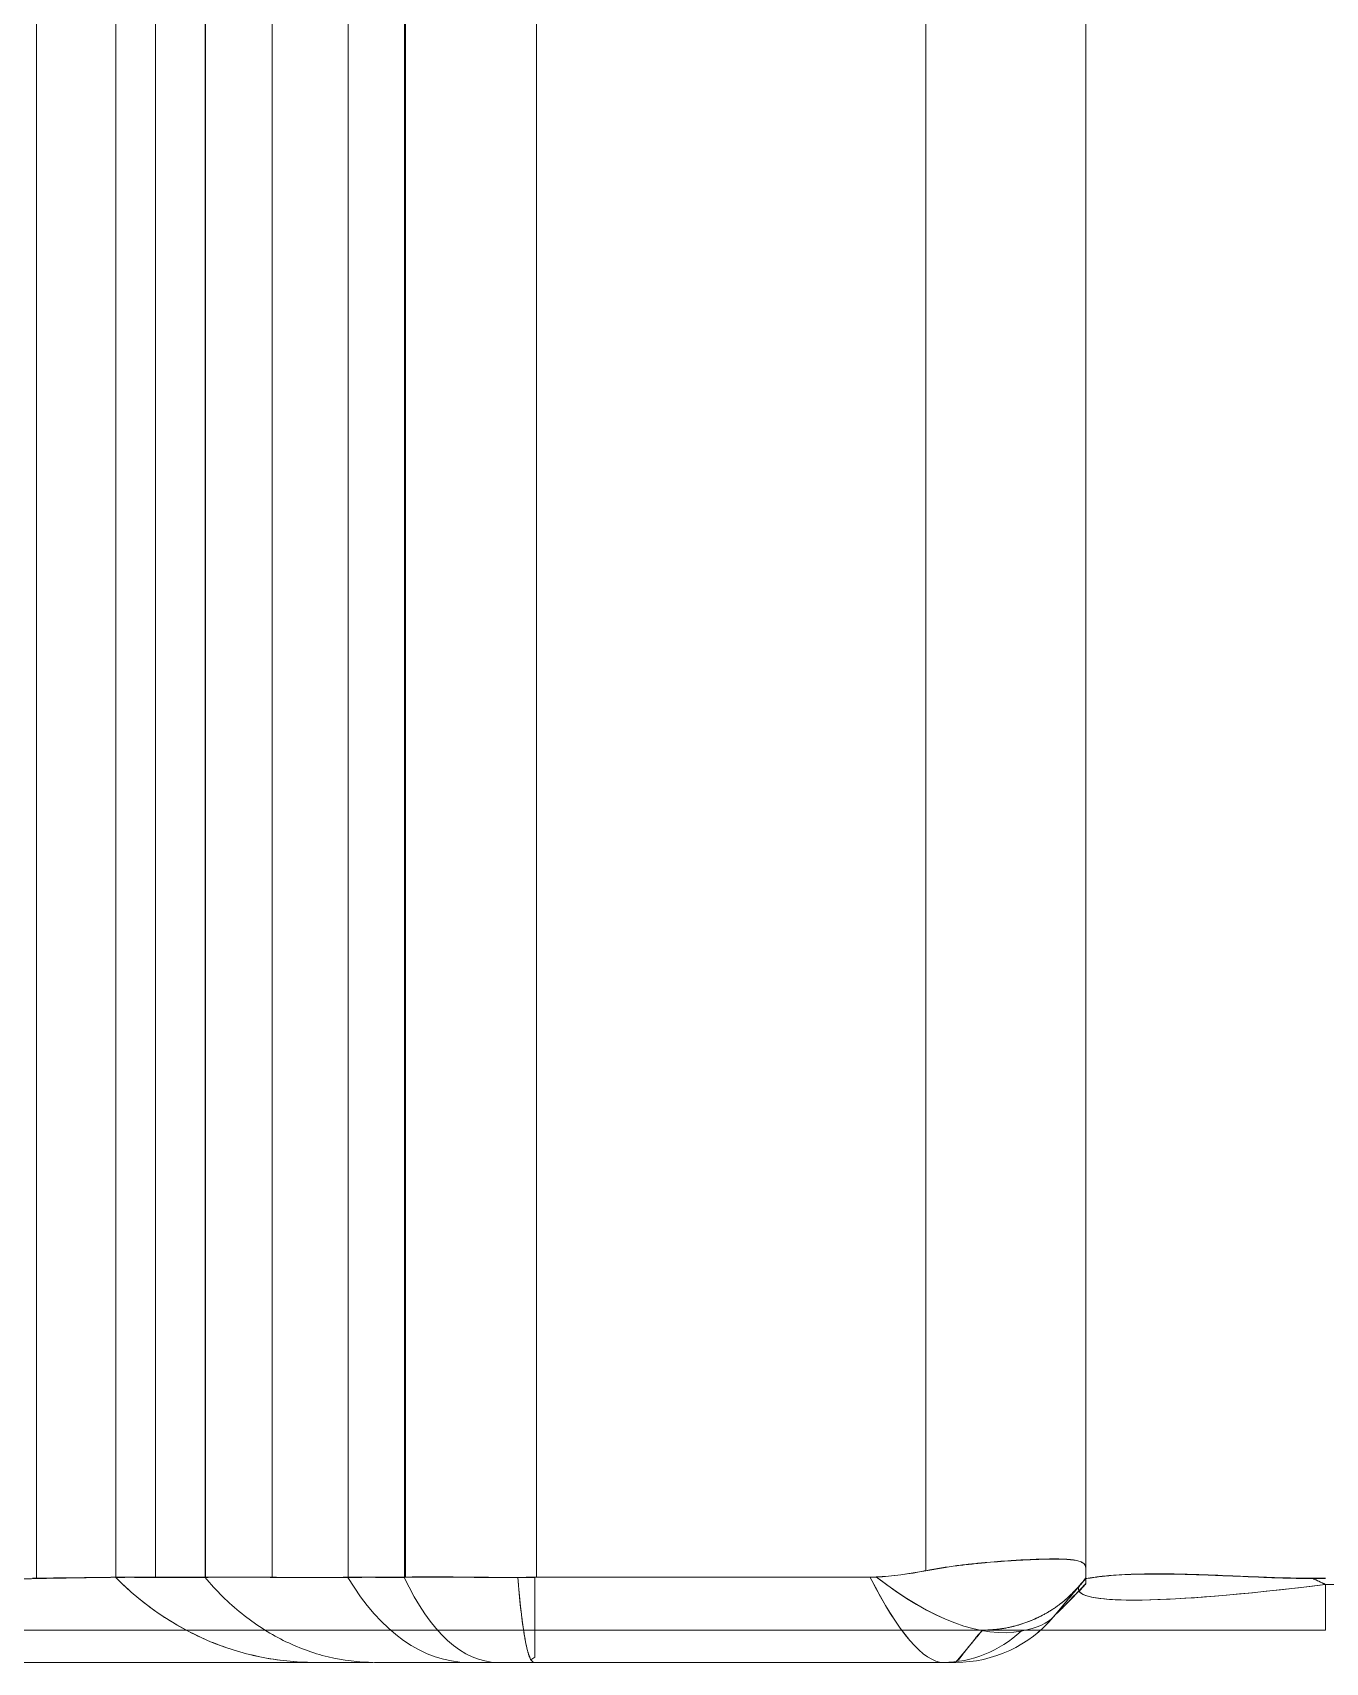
# Model space of a CAD drawing. Header units: millimetres. Extents: x 107797 to 108294, y 9317 to 9593.
# Drawn here: x 107966.4 to 107974.49, y 9347.01 to 9357.21 of the extents above; entities that cross this region are included whole.
import ezdxf

# ---------------------------------------------------------------- set-up
doc = ezdxf.new("R2010")
doc.units = ezdxf.units.MM
doc.linetypes.add('DASHED', pattern=[0])
doc.layers.add('PUNCH', color=2, linetype='Continuous')

msp = doc.modelspace()

# ---------------------------------------------------------------- linework, layer by layer
at = {"layer": 'PUNCH', "color": 11, "linetype": 'Continuous', "lineweight": 13}
for p, q in [((107966.425, 9428.615), (107966.425, 9347.538)), ((107968.375, 9428.615), (107968.375, 9347.546)), ((107969.555, 9428.615), (107969.555, 9347.547)), ((107972.991, 9428.615), (107972.991, 9347.604)), ((107969.555, 9347.547), (107971.643, 9347.547)), ((107972.991, 9347.604), (107972.991, 9347.542)), ((107972.789, 9347.299), (107972.959, 9347.501)), ((107972.96, 9347.502), (107972.962, 9347.504)), ((107972.708, 9347.215), (107974.491, 9347.215)), ((107974.491, 9347.215), (107974.491, 9347.215)), ((107965.089, 9347.013), (107968.163, 9347.013)), ((107968.163, 9347.013), (107968.163, 9347.013)), ((107968.163, 9347.013), (107968.53, 9347.013)), ((107968.54, 9347.013), (107969.541, 9347.013)), ((107969.541, 9347.013), (107972.1, 9347.013)), ((107972.1, 9347.013), (107972.177, 9347.013))]:
    msp.add_line(p, q, dxfattribs=at)
at = {"layer": 'PUNCH', "color": 155, "linetype": 'DASHED', "lineweight": 13}
for p, q in [((107966.921, 9428.615), (107966.921, 9347.545)), ((107967.17, 9428.615), (107967.17, 9347.545)), ((107967.482, 9428.615), (107967.482, 9347.545)), ((107971.991, 9428.615), (107971.991, 9347.586)), ((107974.491, 9347.501), (107974.785, 9347.501))]:
    msp.add_line(p, q, dxfattribs=at)
at = {"layer": 'PUNCH', "color": 155, "linetype": 'Continuous', "lineweight": 13}
for p, q in [((107966.922, 9428.615), (107966.922, 9347.546)), ((107967.17, 9428.615), (107967.17, 9347.546)), ((107967.48, 9428.615), (107967.48, 9347.546)), ((107967.9, 9428.615), (107967.9, 9347.546)), ((107971.991, 9428.615), (107971.991, 9347.587)), ((107972.993, 9347.538), (107972.991, 9347.536))]:
    msp.add_line(p, q, dxfattribs=at)
at = {"layer": 'PUNCH', "color": 11, "linetype": 'DASHED', "lineweight": 13}
for p, q in [((107968.375, 9347.547), (107968.375, 9347.545)), ((107969.555, 9347.547), (107969.555, 9347.546)), ((107971.643, 9347.546), (107969.555, 9347.546)), ((107972.991, 9347.525), (107972.991, 9347.532)), ((107972.961, 9347.504), (107972.955, 9347.496)), ((107972.959, 9347.501), (107972.964, 9347.506)), ((107972.991, 9347.509), (107972.991, 9347.514)), ((107972.991, 9347.509), (107972.991, 9347.507)), ((107972.991, 9347.503), (107972.991, 9347.507)), ((107972.346, 9347.215), (107964.075, 9347.215)), ((107972.346, 9347.215), (107972.708, 9347.215)), ((107972.787, 9347.296), (107972.789, 9347.298)), ((107972.788, 9347.298), (107972.791, 9347.301))]:
    msp.add_line(p, q, dxfattribs=at)
at = {"layer": 'PUNCH', "color": 11, "linetype": 'Continuous', "lineweight": 13}
for centre, radius, start, end in [((107974.491, 9346.215), 2, 138.5905, 140), ((107972.177, 9347.813), 0.8, 270, 320)]:
    msp.add_arc(centre, radius, start, end, dxfattribs=at)
at = {"layer": 'PUNCH', "color": 11, "linetype": 'DASHED', "lineweight": 13}
for start, end in [(307.5984, 315.6109), (315.9756, 318.1825), (295.1505, 298.9392)]:
    msp.add_arc((107972.346, 9348.015), 0.8, start, end, dxfattribs=at)
for centre, major_axis, ratio, start_param, end_param in [((107844.681, 9348.997), (180.484, 0.011), 0.010987, 5.45255, 5.456456), ((107969.312, 9349.013), (0, 2), 0.431063, 2.394786, 3.141593), ((107972.757, 9350.372, 0), (2.114, 2.519), 0.60812, 3.660673, 3.787332), ((107972.346, 9348.015), (0, 0.8), 1, 3.982535, 4.014167), ((107974.491, 9348.015), (0, -0.8), 0.000184, 0, 0.872574)]:
    msp.add_ellipse(centre, major_axis=major_axis, ratio=ratio, start_param=start_param, end_param=end_param, dxfattribs=at)
at = {"layer": 'PUNCH', "color": 11, "linetype": 'Continuous', "lineweight": 13}
for centre, major_axis, ratio, start_param, end_param in [((107890.689, 9349.04), (-111.638, 0.018), 0.018165, 2.316401, 2.322448), ((107972.758, 9350.373, 0), (2.114, 2.519), 0.60812, 3.659489, 3.78685), ((107974.491, 9348.015), (0, 0.8), 0.000184, 3.141593, 4.014167)]:
    msp.add_ellipse(centre, major_axis=major_axis, ratio=ratio, start_param=start_param, end_param=end_param, dxfattribs=at)
at = {"layer": 'PUNCH', "color": 155, "linetype": 'DASHED', "lineweight": 13}
for centre, major_axis, ratio, start_param, end_param in [((107968.163, 9349.013), (0, 2), 0.914375, 2.394786, 3.141593), ((107969.127, 9349.013), (0, 2), 0.55496, 2.394807, 3.141593), ((107971.617, 9349.013), (-0.51, 1.997), 0.22754, 2.336458, 3.083488), ((107971.617, 9349.013), (-1.124, 1.742), 0.451138, 2.228489, 2.966639), ((107974.491, 9346.215), (1.532, -1.286), 0.540716, 3.097569, 3.141425), ((107974.491, 9346.215), (1.532, -1.286), 0.540716, 1.996903, 2.043458), ((107972.346, 9348.015), (0, 0.8), 1, 3.797537, 3.937884), ((107972.346, 9348.015), (0, -0.8), 1, 0.656216, 0.79606), ((107976.001, 9348.015), (3.055, 0.547), 0.089844, 3.034457, 4.179112), ((107972.346, 9348.015), (0, -0.8), 1, 0.802428, 0.840944), ((107972.346, 9348.015), (0, 0.8), 1, 3.943843, 3.982537), ((107976.001, 9348.015), (3.055, 0.547), 0.089844, 3.034487, 3.166303), ((107974.491, 9348.015), (0, -0.8), 0.000184, 0, 0.872574), ((107972.346, 9348.015), (0, -0.8), 1, 0.438959, 0.505084), ((107972.346, 9348.015), (0, 0.8), 1, 3.580374, 3.646799), ((107972.346, 9348.015), (0, -0.8), 1, 0.031631, 0.069084), ((107972.346, 9348.015), (0, 0.8), 1, 3.173224, 3.21069), ((107970.61, 9347.813), (-2.2, 0.474), 0.192154, 2.726888, 3.040453), ((107972.1, 9347.813), (0, -0.8), 0.927625, 0, 0.714934)]:
    msp.add_ellipse(centre, major_axis=major_axis, ratio=ratio, start_param=start_param, end_param=end_param, dxfattribs=at)
at = {"layer": 'PUNCH', "color": 155, "linetype": 'Continuous', "lineweight": 13}
for centre, major_axis, ratio, start_param, end_param in [((107971.617, 9349.013), (-0.51, 1.997), 0.22754, 2.335487, 3.083488), ((107971.617, 9349.013), (-1.124, 1.742), 0.451138, 2.227304, 2.966639), ((107969.27, 9346.215), (3.765, 1.486), 0.148476, 6.015837, 6.061902), ((107974.491, 9346.215), (1.532, -1.286), 0.540716, 1.996903, 2.045559), ((107976.001, 9348.015), (3.055, 0.547), 0.089844, 3.1663, 4.179142), ((107974.491, 9348.015), (0, 0.8), 0.000184, 3.141593, 4.014167), ((107970.61, 9347.813), (-2.2, 0.474), 0.192154, 2.726888, 3.040453), ((107972.1, 9347.813), (0, -0.8), 0.927625, 0, 0.714934)]:
    msp.add_ellipse(centre, major_axis=major_axis, ratio=ratio, start_param=start_param, end_param=end_param, dxfattribs=at)
at = {"layer": 'PUNCH', "color": 11, "linetype": 'DASHED', "lineweight": 13}
for points in [[(107968.728, 9347.545), (107968.728, 9364.502), (107968.728, 9381.458), (107968.728, 9428.615)], [(107967.17, 9347.545), (107967.077, 9347.545), (107966.994, 9347.546), (107966.921, 9347.545)], [(107966.921, 9347.545), (107966.921, 9347.545), (107966.921, 9347.545), (107966.921, 9347.545)], [(107967.479, 9347.545), (107967.367, 9347.544), (107967.264, 9347.544), (107967.17, 9347.545)], [(107967.482, 9347.545), (107967.481, 9347.545), (107967.48, 9347.545), (107967.479, 9347.545)], [(107967.621, 9347.546), (107967.573, 9347.546), (107967.527, 9347.546), (107967.482, 9347.545)], [(107968.375, 9347.545), (107968.374, 9347.545), (107968.373, 9347.545), (107968.373, 9347.545)], [(107968.727, 9347.545), (107968.605, 9347.545), (107968.488, 9347.546), (107968.375, 9347.545)], [(107968.728, 9347.545), (107968.727, 9347.545), (107968.727, 9347.545), (107968.727, 9347.545)], [(107969.543, 9347.545), (107969.508, 9347.545), (107969.473, 9347.544), (107969.437, 9347.544)], [(107969.555, 9347.546), (107969.551, 9347.546), (107969.547, 9347.545), (107969.543, 9347.545)], [(107971.682, 9347.547), (107971.669, 9347.546), (107971.656, 9347.546), (107971.643, 9347.546)], [(107974.412, 9347.538), (107974.438, 9347.538), (107974.465, 9347.538), (107974.491, 9347.538)], [(107969.543, 9347.045), (107969.535, 9347.039), (107969.527, 9347.034), (107969.519, 9347.03)], [(107969.519, 9347.03), (107969.527, 9347.019), (107969.535, 9347.013), (107969.541, 9347.013)]]:
    msp.add_open_spline(points, degree=3, dxfattribs=at)
at = {"layer": 'PUNCH', "color": 11, "linetype": 'Continuous', "lineweight": 13}
for points in [[(107968.734, 9347.547), (107968.734, 9364.503), (107968.734, 9381.459), (107968.734, 9428.615)], [(107966.92, 9347.546), (107966.921, 9347.546), (107966.921, 9347.546), (107966.922, 9347.546)], [(107966.922, 9347.546), (107966.994, 9347.547), (107967.076, 9347.547), (107967.17, 9347.546)], [(107967.17, 9347.546), (107967.263, 9347.546), (107967.366, 9347.546), (107967.479, 9347.546)], [(107967.479, 9347.546), (107967.479, 9347.546), (107967.48, 9347.546), (107967.48, 9347.546)], [(107967.48, 9347.546), (107967.61, 9347.547), (107967.749, 9347.546), (107967.9, 9347.546)], [(107968.375, 9347.546), (107968.49, 9347.547), (107968.61, 9347.546), (107968.734, 9347.547)], [(107969.437, 9347.545), (107969.473, 9347.545), (107969.508, 9347.546), (107969.543, 9347.547)], [(107969.543, 9347.547), (107969.547, 9347.547), (107969.551, 9347.547), (107969.555, 9347.547)], [(107971.643, 9347.547), (107971.655, 9347.547), (107971.668, 9347.547), (107971.68, 9347.548)], [(107972.991, 9347.538), (107972.991, 9347.538), (107972.991, 9347.539), (107972.991, 9347.542)], [(107972.993, 9347.538), (107972.992, 9347.538), (107972.991, 9347.538), (107972.991, 9347.538)], [(107974.491, 9347.54), (107974.463, 9347.54), (107974.436, 9347.54), (107974.409, 9347.54)], [(107969.519, 9347.03), (107969.527, 9347.034), (107969.535, 9347.039), (107969.543, 9347.045)], [(107969.541, 9347.013), (107969.535, 9347.013), (107969.527, 9347.019), (107969.519, 9347.03)]]:
    msp.add_open_spline(points, degree=3, dxfattribs=at)
for points, knots in [([(107971.991, 9347.587), (107972.056, 9347.6), (107972.121, 9347.61), (107972.216, 9347.623), (107972.248, 9347.626), (107972.295, 9347.631), (107972.311, 9347.633), (107972.342, 9347.636), (107972.357, 9347.637), (107972.433, 9347.644), (107972.49, 9347.648), (107972.559, 9347.652), (107972.572, 9347.653), (107972.599, 9347.655), (107972.612, 9347.655), (107972.65, 9347.657), (107972.675, 9347.658), (107972.744, 9347.66), (107972.786, 9347.661), (107972.832, 9347.66), (107972.841, 9347.66), (107972.857, 9347.659), (107972.882, 9347.658), (107972.917, 9347.655), (107972.939, 9347.65), (107972.958, 9347.644), (107972.966, 9347.641), (107972.985, 9347.629), (107972.991, 9347.618), (107972.991, 9347.604)], [0, 0, 0, 0, 0.125, 0.125, 0.1875, 0.1875, 0.21875, 0.21875, 0.25, 0.25, 0.375, 0.375, 0.40625, 0.40625, 0.4375, 0.4375, 0.5, 0.5, 0.625, 0.625, 0.65625, 0.65625, 0.6875, 0.75, 0.8125, 0.8125, 0.875, 0.875, 1, 1, 1, 1]), ([(107966.425, 9347.538), (107966.405, 9347.537), (107966.384, 9347.537), (107966.333, 9347.536), (107966.302, 9347.535), (107966.24, 9347.534), (107966.209, 9347.534), (107966.178, 9347.533)], [0, 0, 0, 0, 0.25, 0.25, 0.625, 0.625, 1, 1, 1, 1]), ([(107968.54, 9347.013), (107968.442, 9347.013), (107968.345, 9347.025), (107968.154, 9347.071), (107968.06, 9347.106), (107967.879, 9347.196), (107967.792, 9347.253), (107967.627, 9347.385), (107967.55, 9347.461), (107967.479, 9347.546)], [0, 0, 0, 0, 0.25, 0.25, 0.5, 0.5, 0.75, 0.75, 1, 1, 1, 1]), ([(107967.9, 9347.546), (107967.974, 9347.545), (107968.051, 9347.545), (107968.21, 9347.545), (107968.291, 9347.545), (107968.375, 9347.546)], [0, 0, 0, 0, 0.5, 0.5, 1, 1, 1, 1]), ([(107968.734, 9347.547), (107968.845, 9347.549), (107968.959, 9347.548), (107969.134, 9347.547), (107969.194, 9347.546), (107969.315, 9347.545), (107969.376, 9347.545), (107969.437, 9347.545)], [0, 0, 0, 0, 0.5, 0.5, 0.75, 0.75, 1, 1, 1, 1]), ([(107972.991, 9347.506), (107972.991, 9347.506), (107972.991, 9347.507), (107972.991, 9347.51), (107972.991, 9347.513), (107972.991, 9347.522), (107972.991, 9347.527), (107972.991, 9347.535), (107972.991, 9347.538), (107972.991, 9347.538)], [0, 0, 0, 0, 0.159546, 0.159546, 0.440958, 0.440958, 0.722369, 0.722369, 1, 1, 1, 1]), ([(107974.409, 9347.54), (107974.317, 9347.54), (107974.227, 9347.542), (107974.094, 9347.547), (107974.05, 9347.548), (107973.985, 9347.551), (107973.964, 9347.552), (107973.921, 9347.554), (107973.9, 9347.555), (107973.795, 9347.559), (107973.716, 9347.562), (107973.603, 9347.565), (107973.567, 9347.566), (107973.514, 9347.567), (107973.497, 9347.567), (107973.463, 9347.567), (107973.446, 9347.567), (107973.365, 9347.567), (107973.307, 9347.566), (107973.229, 9347.563), (107973.205, 9347.561), (107973.16, 9347.558), (107973.14, 9347.557), (107973.084, 9347.551), (107973.055, 9347.547), (107973.028, 9347.543), (107973.023, 9347.542), (107973.014, 9347.541), (107973.01, 9347.54), (107973, 9347.539), (107972.996, 9347.538), (107972.993, 9347.538)], [0, 0, 0, 0, 0.125, 0.125, 0.1875, 0.1875, 0.21875, 0.21875, 0.25, 0.25, 0.375, 0.375, 0.4375, 0.4375, 0.46875, 0.46875, 0.5, 0.5, 0.625, 0.625, 0.6875, 0.6875, 0.75, 0.75, 0.875, 0.875, 0.90625, 0.90625, 0.9375, 0.9375, 1, 1, 1, 1]), ([(107972.8, 9347.312), (107972.8, 9347.312), (107972.8, 9347.312), (107972.801, 9347.312), (107972.801, 9347.313), (107972.802, 9347.313), (107972.802, 9347.314), (107972.803, 9347.314), (107972.803, 9347.315), (107972.804, 9347.315), (107972.804, 9347.316), (107972.805, 9347.317), (107972.806, 9347.317), (107972.807, 9347.318), (107972.808, 9347.319), (107972.809, 9347.32), (107972.809, 9347.32), (107972.81, 9347.321), (107972.81, 9347.322), (107972.811, 9347.322), (107972.812, 9347.323), (107972.813, 9347.324), (107972.814, 9347.325), (107972.815, 9347.326), (107972.816, 9347.327), (107972.818, 9347.329), (107972.819, 9347.329), (107972.82, 9347.331), (107972.822, 9347.333), (107972.824, 9347.335), (107972.827, 9347.338), (107972.829, 9347.34), (107972.831, 9347.342), (107972.833, 9347.343), (107972.834, 9347.345), (107972.836, 9347.347), (107972.838, 9347.348), (107972.84, 9347.35), (107972.842, 9347.352), (107972.843, 9347.354), (107972.845, 9347.355), (107972.846, 9347.356), (107972.847, 9347.357), (107972.848, 9347.359), (107972.849, 9347.36), (107972.85, 9347.361), (107972.852, 9347.362), (107972.853, 9347.364), (107972.855, 9347.366), (107972.857, 9347.368), (107972.86, 9347.37), (107972.862, 9347.372), (107972.864, 9347.374), (107972.866, 9347.376), (107972.867, 9347.378), (107972.869, 9347.38), (107972.87, 9347.381), (107972.872, 9347.382), (107972.873, 9347.383), (107972.874, 9347.384), (107972.875, 9347.386), (107972.877, 9347.388), (107972.879, 9347.39), (107972.881, 9347.391), (107972.883, 9347.393), (107972.885, 9347.395), (107972.887, 9347.397), (107972.889, 9347.4), (107972.892, 9347.403), (107972.895, 9347.406), (107972.898, 9347.408), (107972.9, 9347.411), (107972.903, 9347.414), (107972.905, 9347.417), (107972.91, 9347.422), (107972.917, 9347.429), (107972.924, 9347.436), (107972.929, 9347.441), (107972.931, 9347.443), (107972.933, 9347.445), (107972.935, 9347.447), (107972.938, 9347.45), (107972.941, 9347.453), (107972.944, 9347.457), (107972.949, 9347.462), (107972.955, 9347.468), (107972.962, 9347.476), (107972.968, 9347.482), (107972.972, 9347.486), (107972.974, 9347.488), (107972.976, 9347.49), (107972.978, 9347.493), (107972.98, 9347.495), (107972.982, 9347.496), (107972.983, 9347.497), (107972.984, 9347.498), (107972.984, 9347.499), (107972.985, 9347.499), (107972.985, 9347.5), (107972.986, 9347.501), (107972.987, 9347.502), (107972.989, 9347.504), (107972.99, 9347.505), (107972.991, 9347.506)], [0, 0, 0, 0, 0.005105, 0.014497, 0.024206, 0.034145, 0.043366, 0.05298, 0.061238, 0.068218, 0.075195, 0.085958, 0.09763, 0.109153, 0.119996, 0.130163, 0.136391, 0.142702, 0.149913, 0.158056, 0.167132, 0.177141, 0.18771, 0.198422, 0.208043, 0.216769, 0.22516, 0.233253, 0.250692, 0.270071, 0.289595, 0.308013, 0.318219, 0.328374, 0.33848, 0.348615, 0.359614, 0.371705, 0.383687, 0.391368, 0.398595, 0.405368, 0.411778, 0.418003, 0.424048, 0.430087, 0.437251, 0.446086, 0.45629, 0.466762, 0.477108, 0.487329, 0.497425, 0.507395, 0.516196, 0.523946, 0.530592, 0.536136, 0.540739, 0.5461, 0.552676, 0.560467, 0.568888, 0.576929, 0.584572, 0.591818, 0.602402, 0.612772, 0.624105, 0.638055, 0.649554, 0.658435, 0.668658, 0.680428, 0.693745, 0.727404, 0.762317, 0.77317, 0.78268, 0.79085, 0.798119, 0.806165, 0.81813, 0.831683, 0.845902, 0.871941, 0.898835, 0.925974, 0.933334, 0.940676, 0.948, 0.955306, 0.962375, 0.96814, 0.972462, 0.974806, 0.976294, 0.977671, 0.979937, 0.983271, 0.987588, 0.992889, 1, 1, 1, 1]), ([(107972.789, 9347.298), (107972.789, 9347.299), (107972.791, 9347.3), (107972.793, 9347.303), (107972.795, 9347.306), (107972.797, 9347.308), (107972.797, 9347.308)], [0, 0, 0, 0, 0.121221, 0.487142, 0.804556, 1, 1, 1, 1]), ([(107968.54, 9347.013), (107968.607, 9347.013), (107968.676, 9347.013), (107968.787, 9347.013), (107968.825, 9347.013), (107968.902, 9347.013), (107968.942, 9347.013), (107969.025, 9347.013), (107969.067, 9347.013), (107969.154, 9347.013), (107969.198, 9347.013), (107969.267, 9347.013), (107969.29, 9347.013), (107969.338, 9347.013), (107969.362, 9347.013), (107969.411, 9347.013), (107969.437, 9347.013), (107969.475, 9347.013), (107969.488, 9347.013), (107969.514, 9347.013), (107969.528, 9347.013), (107969.541, 9347.013)], [0, 0, 0, 0, 0.25, 0.25, 0.375, 0.375, 0.5, 0.5, 0.625, 0.625, 0.75, 0.75, 0.8125, 0.8125, 0.875, 0.875, 0.9375, 0.9375, 0.96875, 0.96875, 1, 1, 1, 1])]:
    msp.add_open_spline(points, degree=3, knots=knots, dxfattribs=at)
at = {"layer": 'PUNCH', "color": 11, "linetype": 'DASHED', "lineweight": 13}
for points, knots in [([(107972.991, 9347.603), (107972.991, 9347.618), (107972.985, 9347.628), (107972.966, 9347.64), (107972.958, 9347.644), (107972.944, 9347.648), (107972.939, 9347.649), (107972.928, 9347.652), (107972.922, 9347.653), (107972.89, 9347.657), (107972.86, 9347.659), (107972.805, 9347.66), (107972.785, 9347.66), (107972.743, 9347.659), (107972.699, 9347.658), (107972.651, 9347.656), (107972.613, 9347.654), (107972.6, 9347.654), (107972.573, 9347.652), (107972.56, 9347.652), (107972.491, 9347.647), (107972.433, 9347.643), (107972.343, 9347.635), (107972.312, 9347.632), (107972.265, 9347.627), (107972.249, 9347.625), (107972.217, 9347.622), (107972.201, 9347.62), (107972.121, 9347.609), (107972.056, 9347.599), (107971.991, 9347.586)], [0, 0, 0, 0, 0.125, 0.125, 0.1875, 0.1875, 0.21875, 0.21875, 0.25, 0.25, 0.375, 0.375, 0.4375, 0.4375, 0.5, 0.5625, 0.5625, 0.59375, 0.59375, 0.625, 0.625, 0.75, 0.75, 0.8125, 0.8125, 0.84375, 0.84375, 0.875, 0.875, 1, 1, 1, 1]), ([(107968.373, 9347.545), (107968.288, 9347.544), (107968.206, 9347.544), (107968.047, 9347.544), (107967.97, 9347.545), (107967.886, 9347.545), (107967.876, 9347.546), (107967.866, 9347.546)], [0, 0, 0, 0, 0.468439, 0.468439, 0.936879, 0.936879, 1, 1, 1, 1]), ([(107969.437, 9347.544), (107969.314, 9347.543), (107969.192, 9347.545), (107969.015, 9347.547), (107968.956, 9347.547), (107968.869, 9347.547), (107968.841, 9347.547), (107968.784, 9347.546), (107968.756, 9347.546), (107968.728, 9347.545)], [0, 0, 0, 0, 0.5, 0.5, 0.75, 0.75, 0.875, 0.875, 1, 1, 1, 1]), ([(107972.991, 9347.538), (107972.99, 9347.536), (107972.986, 9347.532), (107972.98, 9347.525), (107972.972, 9347.516), (107972.965, 9347.508), (107972.959, 9347.5), (107972.952, 9347.492), (107972.946, 9347.485), (107972.94, 9347.478), (107972.934, 9347.471), (107972.928, 9347.464), (107972.922, 9347.457), (107972.916, 9347.45), (107972.912, 9347.444), (107972.907, 9347.439), (107972.903, 9347.435), (107972.9, 9347.43), (107972.897, 9347.426), (107972.893, 9347.422), (107972.889, 9347.417), (107972.884, 9347.412), (107972.88, 9347.406), (107972.876, 9347.402), (107972.872, 9347.398), (107972.87, 9347.394), (107972.867, 9347.391), (107972.864, 9347.388), (107972.862, 9347.385), (107972.859, 9347.382), (107972.857, 9347.38), (107972.855, 9347.377), (107972.853, 9347.375), (107972.852, 9347.373), (107972.85, 9347.371), (107972.849, 9347.37), (107972.849, 9347.37), (107972.849, 9347.37)], [0, 0, 0, 0, 0.022881, 0.074096, 0.12336, 0.170714, 0.216205, 0.259124, 0.300357, 0.339973, 0.378051, 0.419566, 0.459362, 0.497609, 0.534503, 0.563193, 0.591279, 0.618892, 0.646087, 0.67244, 0.70785, 0.741641, 0.773953, 0.804946, 0.823837, 0.842327, 0.860471, 0.878321, 0.895485, 0.91098, 0.925916, 0.940495, 0.954929, 0.96944, 0.984245, 0.999547, 1, 1, 1, 1]), ([(107972.984, 9347.53), (107972.983, 9347.529), (107972.98, 9347.526), (107972.977, 9347.522), (107972.974, 9347.518), (107972.971, 9347.515), (107972.969, 9347.513), (107972.968, 9347.512)], [0, 0, 0, 0, 0.198293, 0.398917, 0.601391, 0.807642, 1, 1, 1, 1]), ([(107972.991, 9347.535), (107972.991, 9347.534), (107972.991, 9347.531), (107972.991, 9347.525), (107972.991, 9347.524), (107972.991, 9347.523)], [0, 0, 0, 0, 0.731291, 0.731291, 1, 1, 1, 1]), ([(107972.993, 9347.538), (107972.998, 9347.538), (107973.011, 9347.54), (107973.043, 9347.545), (107973.056, 9347.547), (107973.078, 9347.55), (107973.086, 9347.551), (107973.102, 9347.552), (107973.111, 9347.553), (107973.158, 9347.558), (107973.203, 9347.561), (107973.28, 9347.564), (107973.308, 9347.565), (107973.352, 9347.566), (107973.367, 9347.566), (107973.398, 9347.566), (107973.414, 9347.566), (107973.495, 9347.566), (107973.565, 9347.565), (107973.678, 9347.562), (107973.717, 9347.561), (107973.797, 9347.558), (107973.838, 9347.556), (107973.964, 9347.551), (107974.05, 9347.547), (107974.161, 9347.543), (107974.184, 9347.542), (107974.229, 9347.541), (107974.252, 9347.54), (107974.32, 9347.539), (107974.366, 9347.538), (107974.412, 9347.538)], [0, 0, 0, 0, 0.125, 0.125, 0.1875, 0.1875, 0.21875, 0.21875, 0.25, 0.25, 0.375, 0.375, 0.4375, 0.4375, 0.46875, 0.46875, 0.5, 0.5, 0.625, 0.625, 0.6875, 0.6875, 0.75, 0.75, 0.875, 0.875, 0.90625, 0.90625, 0.9375, 0.9375, 1, 1, 1, 1]), ([(107972.793, 9347.303), (107972.793, 9347.303), (107972.793, 9347.303), (107972.793, 9347.303), (107972.794, 9347.304), (107972.794, 9347.304), (107972.794, 9347.304), (107972.795, 9347.305), (107972.796, 9347.306), (107972.797, 9347.307), (107972.797, 9347.307), (107972.798, 9347.308), (107972.8, 9347.309), (107972.801, 9347.311), (107972.802, 9347.312), (107972.804, 9347.313), (107972.805, 9347.315), (107972.806, 9347.316), (107972.808, 9347.317), (107972.809, 9347.318), (107972.81, 9347.32), (107972.812, 9347.321), (107972.814, 9347.323), (107972.816, 9347.325), (107972.818, 9347.327), (107972.819, 9347.328), (107972.82, 9347.329), (107972.821, 9347.33), (107972.821, 9347.331), (107972.822, 9347.331), (107972.823, 9347.332), (107972.824, 9347.333), (107972.825, 9347.334), (107972.827, 9347.336), (107972.828, 9347.337), (107972.83, 9347.339), (107972.832, 9347.341), (107972.834, 9347.343), (107972.837, 9347.346), (107972.84, 9347.349), (107972.843, 9347.352), (107972.847, 9347.355), (107972.85, 9347.359), (107972.854, 9347.363), (107972.86, 9347.368), (107972.864, 9347.373), (107972.868, 9347.376), (107972.869, 9347.378), (107972.871, 9347.379), (107972.873, 9347.381), (107972.874, 9347.383), (107972.876, 9347.384), (107972.877, 9347.385), (107972.878, 9347.386), (107972.878, 9347.386), (107972.879, 9347.387), (107972.879, 9347.387), (107972.879, 9347.388), (107972.88, 9347.388), (107972.881, 9347.389), (107972.882, 9347.391), (107972.884, 9347.393), (107972.887, 9347.395), (107972.889, 9347.398), (107972.893, 9347.401), (107972.896, 9347.405), (107972.9, 9347.409), (107972.905, 9347.413), (107972.909, 9347.418), (107972.915, 9347.423), (107972.92, 9347.429), (107972.926, 9347.435), (107972.932, 9347.442), (107972.939, 9347.449), (107972.946, 9347.456), (107972.954, 9347.464), (107972.962, 9347.472), (107972.971, 9347.482), (107972.98, 9347.491), (107972.986, 9347.498), (107972.99, 9347.502), (107972.991, 9347.503)], [0, 0, 0, 0, 0.004347, 0.025402, 0.045698, 0.065235, 0.089681, 0.112843, 0.13473, 0.149387, 0.163421, 0.176991, 0.19116, 0.204965, 0.218201, 0.230867, 0.244143, 0.25673, 0.268627, 0.279982, 0.291951, 0.307296, 0.323866, 0.341663, 0.354083, 0.36704, 0.372276, 0.377375, 0.381647, 0.385044, 0.390818, 0.396948, 0.403694, 0.411058, 0.419043, 0.427649, 0.436879, 0.449529, 0.463193, 0.477756, 0.492876, 0.50853, 0.52472, 0.541447, 0.568259, 0.596352, 0.603922, 0.61158, 0.619326, 0.627135, 0.634239, 0.640276, 0.644384, 0.647791, 0.650499, 0.652508, 0.653819, 0.655034, 0.657317, 0.660531, 0.664681, 0.669767, 0.677044, 0.685652, 0.69559, 0.706861, 0.719466, 0.733404, 0.747955, 0.763724, 0.780711, 0.798919, 0.818347, 0.838996, 0.860868, 0.883963, 0.909471, 0.936321, 0.964516, 0.994053, 1, 1, 1, 1]), ([(107972.962, 9347.504), (107972.962, 9347.505), (107972.962, 9347.505), (107972.963, 9347.506), (107972.964, 9347.506), (107972.964, 9347.507), (107972.965, 9347.508), (107972.965, 9347.508), (107972.965, 9347.508), (107972.965, 9347.508), (107972.965, 9347.508), (107972.965, 9347.508), (107972.965, 9347.508), (107972.965, 9347.508), (107972.964, 9347.507), (107972.963, 9347.506), (107972.962, 9347.505), (107972.961, 9347.504), (107972.96, 9347.502), (107972.958, 9347.501), (107972.957, 9347.499), (107972.954, 9347.496), (107972.952, 9347.494), (107972.95, 9347.492), (107972.948, 9347.49), (107972.947, 9347.488), (107972.945, 9347.486), (107972.944, 9347.485), (107972.942, 9347.483), (107972.94, 9347.481), (107972.938, 9347.478), (107972.935, 9347.475), (107972.932, 9347.472), (107972.929, 9347.468), (107972.926, 9347.465), (107972.922, 9347.462), (107972.919, 9347.458), (107972.915, 9347.454), (107972.91, 9347.45), (107972.906, 9347.445), (107972.901, 9347.441), (107972.896, 9347.436), (107972.891, 9347.431), (107972.887, 9347.427), (107972.882, 9347.422), (107972.878, 9347.418), (107972.874, 9347.415), (107972.87, 9347.411), (107972.866, 9347.408), (107972.864, 9347.406), (107972.862, 9347.404), (107972.86, 9347.403), (107972.859, 9347.401), (107972.857, 9347.4), (107972.856, 9347.399), (107972.854, 9347.397), (107972.852, 9347.396), (107972.851, 9347.394), (107972.849, 9347.393), (107972.848, 9347.392), (107972.847, 9347.391), (107972.846, 9347.391), (107972.846, 9347.39), (107972.846, 9347.39), (107972.845, 9347.39), (107972.845, 9347.389), (107972.844, 9347.389), (107972.844, 9347.389), (107972.844, 9347.388), (107972.843, 9347.388), (107972.843, 9347.388), (107972.843, 9347.388), (107972.843, 9347.388), (107972.843, 9347.388), (107972.843, 9347.388), (107972.843, 9347.388), (107972.844, 9347.388), (107972.844, 9347.389), (107972.844, 9347.389), (107972.845, 9347.389), (107972.845, 9347.39), (107972.845, 9347.39), (107972.846, 9347.39), (107972.847, 9347.391), (107972.847, 9347.391), (107972.848, 9347.392), (107972.848, 9347.392), (107972.849, 9347.393), (107972.85, 9347.393), (107972.85, 9347.394), (107972.851, 9347.395), (107972.852, 9347.396), (107972.854, 9347.397), (107972.855, 9347.398), (107972.856, 9347.399), (107972.857, 9347.4), (107972.859, 9347.401), (107972.86, 9347.402), (107972.862, 9347.403), (107972.863, 9347.404), (107972.863, 9347.405), (107972.863, 9347.405), (107972.864, 9347.405), (107972.864, 9347.405), (107972.864, 9347.405), (107972.864, 9347.406), (107972.865, 9347.406), (107972.865, 9347.406), (107972.865, 9347.406), (107972.865, 9347.406), (107972.865, 9347.406), (107972.865, 9347.406), (107972.865, 9347.406), (107972.865, 9347.406), (107972.864, 9347.405), (107972.864, 9347.405), (107972.864, 9347.405), (107972.863, 9347.405)], [0, 0, 0, 0, 0.006496, 0.01932, 0.032105, 0.045005, 0.058903, 0.073951, 0.086585, 0.099713, 0.112314, 0.12427, 0.135593, 0.146237, 0.155739, 0.164412, 0.172749, 0.181692, 0.191278, 0.201607, 0.21284, 0.224852, 0.236214, 0.246583, 0.25596, 0.264361, 0.271868, 0.278498, 0.284319, 0.291786, 0.30221, 0.313667, 0.324361, 0.334315, 0.343552, 0.353777, 0.364445, 0.375707, 0.387628, 0.400263, 0.413429, 0.426292, 0.438863, 0.451253, 0.463576, 0.475817, 0.487437, 0.498417, 0.508824, 0.518723, 0.524446, 0.530073, 0.536186, 0.542998, 0.550495, 0.559036, 0.567522, 0.575953, 0.584221, 0.591736, 0.598328, 0.604183, 0.61015, 0.616991, 0.625838, 0.635833, 0.646982, 0.659291, 0.672296, 0.684327, 0.695234, 0.705019, 0.711342, 0.717091, 0.722266, 0.726871, 0.73091, 0.734517, 0.738894, 0.743084, 0.747936, 0.753451, 0.75963, 0.766409, 0.772742, 0.778263, 0.783681, 0.78826, 0.792994, 0.797986, 0.80324, 0.808759, 0.81791, 0.827544, 0.837691, 0.850959, 0.862807, 0.873181, 0.882852, 0.892305, 0.901612, 0.906792, 0.912396, 0.91891, 0.926336, 0.934677, 0.943934, 0.951732, 0.959388, 0.966829, 0.974062, 0.981032, 0.987231, 0.991835, 0.995845, 0.999313, 1, 1, 1, 1]), ([(107972.849, 9347.37), (107972.857, 9347.38), (107972.866, 9347.39), (107972.888, 9347.416), (107972.902, 9347.433), (107972.931, 9347.467), (107972.945, 9347.484), (107972.959, 9347.501)], [0, 0, 0, 0, 0.227778, 0.227778, 0.613889, 0.613889, 1, 1, 1, 1]), ([(107972.876, 9347.416), (107972.877, 9347.417), (107972.881, 9347.42), (107972.887, 9347.426), (107972.896, 9347.434), (107972.904, 9347.442), (107972.912, 9347.45), (107972.92, 9347.458), (107972.928, 9347.466), (107972.936, 9347.475), (107972.944, 9347.483), (107972.952, 9347.492), (107972.956, 9347.498), (107972.959, 9347.501)], [0, 0, 0, 0, 0.026775, 0.123224, 0.219797, 0.316519, 0.413423, 0.510541, 0.607899, 0.705514, 0.803401, 0.901563, 1, 1, 1, 1]), ([(107972.907, 9347.445), (107972.906, 9347.444), (107972.905, 9347.443), (107972.902, 9347.44), (107972.899, 9347.437), (107972.896, 9347.434), (107972.893, 9347.432), (107972.891, 9347.429), (107972.889, 9347.427), (107972.887, 9347.425), (107972.885, 9347.424), (107972.883, 9347.422), (107972.882, 9347.421), (107972.881, 9347.42), (107972.88, 9347.419), (107972.879, 9347.418), (107972.878, 9347.417), (107972.878, 9347.417), (107972.877, 9347.417), (107972.877, 9347.416), (107972.877, 9347.416), (107972.877, 9347.416), (107972.877, 9347.416), (107972.877, 9347.416), (107972.877, 9347.416), (107972.878, 9347.417), (107972.878, 9347.417), (107972.879, 9347.418), (107972.88, 9347.419), (107972.881, 9347.42), (107972.882, 9347.421), (107972.883, 9347.422), (107972.884, 9347.423), (107972.886, 9347.424), (107972.887, 9347.425), (107972.888, 9347.426), (107972.889, 9347.427), (107972.89, 9347.429), (107972.891, 9347.43), (107972.892, 9347.431), (107972.893, 9347.431), (107972.894, 9347.432), (107972.894, 9347.432), (107972.894, 9347.432), (107972.894, 9347.432)], [0, 0, 0, 0, 0.011482, 0.037371, 0.062923, 0.088386, 0.114013, 0.14005, 0.166736, 0.19429, 0.222914, 0.25279, 0.284076, 0.316914, 0.351426, 0.387384, 0.421867, 0.45418, 0.484325, 0.512307, 0.543039, 0.570686, 0.59528, 0.616868, 0.635529, 0.650416, 0.66303, 0.67365, 0.683972, 0.696061, 0.70999, 0.728817, 0.750292, 0.774442, 0.801292, 0.823442, 0.847158, 0.872449, 0.89932, 0.926037, 0.950834, 0.973805, 0.995068, 1, 1, 1, 1]), ([(107972.685, 9347.29), (107972.688, 9347.292), (107972.694, 9347.295), (107972.704, 9347.3), (107972.715, 9347.305), (107972.725, 9347.311), (107972.736, 9347.316), (107972.746, 9347.322), (107972.756, 9347.328), (107972.766, 9347.334), (107972.776, 9347.341), (107972.786, 9347.347), (107972.796, 9347.353), (107972.806, 9347.36), (107972.815, 9347.367), (107972.825, 9347.374), (107972.834, 9347.381), (107972.843, 9347.388), (107972.852, 9347.395), (107972.859, 9347.401), (107972.863, 9347.404), (107972.864, 9347.405)], [0, 0, 0, 0, 0.043911, 0.099088, 0.15426, 0.209429, 0.264599, 0.319776, 0.374965, 0.430173, 0.485402, 0.540656, 0.595933, 0.651232, 0.706547, 0.761871, 0.817206, 0.872564, 0.927954, 0.983386, 1, 1, 1, 1]), ([(107972.801, 9347.313), (107972.801, 9347.313), (107972.802, 9347.313), (107972.802, 9347.314), (107972.802, 9347.314), (107972.803, 9347.315), (107972.803, 9347.315), (107972.804, 9347.316), (107972.804, 9347.316), (107972.805, 9347.317), (107972.805, 9347.317), (107972.805, 9347.318), (107972.806, 9347.318), (107972.806, 9347.319), (107972.807, 9347.319), (107972.807, 9347.319), (107972.807, 9347.319), (107972.807, 9347.319), (107972.806, 9347.319), (107972.806, 9347.319), (107972.806, 9347.318), (107972.805, 9347.318), (107972.805, 9347.318), (107972.805, 9347.317), (107972.804, 9347.317), (107972.804, 9347.317), (107972.804, 9347.316), (107972.804, 9347.316), (107972.803, 9347.316), (107972.803, 9347.315), (107972.803, 9347.315), (107972.802, 9347.314), (107972.802, 9347.314), (107972.801, 9347.313), (107972.801, 9347.313), (107972.8, 9347.312), (107972.8, 9347.312), (107972.799, 9347.311), (107972.799, 9347.311), (107972.798, 9347.31), (107972.798, 9347.31), (107972.798, 9347.309), (107972.798, 9347.309), (107972.797, 9347.309), (107972.797, 9347.309), (107972.797, 9347.308), (107972.796, 9347.308), (107972.796, 9347.307), (107972.795, 9347.307), (107972.795, 9347.306), (107972.795, 9347.306), (107972.794, 9347.306), (107972.794, 9347.306), (107972.794, 9347.306), (107972.794, 9347.306), (107972.794, 9347.306), (107972.794, 9347.306), (107972.794, 9347.306), (107972.795, 9347.306), (107972.795, 9347.306), (107972.795, 9347.306), (107972.795, 9347.307), (107972.796, 9347.307), (107972.796, 9347.307), (107972.796, 9347.308), (107972.796, 9347.308), (107972.797, 9347.308), (107972.797, 9347.309), (107972.798, 9347.309), (107972.798, 9347.309), (107972.798, 9347.31), (107972.799, 9347.31), (107972.799, 9347.31), (107972.799, 9347.311), (107972.8, 9347.311), (107972.8, 9347.312), (107972.8, 9347.312)], [0, 0, 0, 0, 0.00116, 0.002857, 0.004667, 0.006707, 0.009058, 0.011772, 0.016952, 0.023234, 0.030667, 0.039278, 0.04875, 0.077541, 0.107531, 0.138753, 0.15391, 0.169351, 0.185079, 0.200969, 0.216145, 0.234228, 0.250886, 0.266119, 0.279929, 0.292319, 0.303288, 0.312839, 0.322389, 0.33342, 0.345932, 0.359924, 0.375395, 0.392343, 0.410765, 0.431033, 0.449784, 0.467019, 0.482741, 0.496951, 0.506158, 0.514617, 0.52339, 0.533074, 0.54367, 0.558924, 0.575739, 0.594114, 0.619801, 0.644388, 0.667824, 0.690114, 0.711625, 0.731686, 0.750284, 0.767496, 0.784105, 0.800321, 0.816328, 0.828112, 0.840403, 0.853524, 0.868113, 0.880568, 0.893265, 0.906017, 0.918102, 0.92918, 0.939192, 0.948517, 0.957167, 0.966025, 0.976294, 0.987981, 0.99625, 1, 1, 1, 1]), ([(107972.687, 9347.291), (107972.686, 9347.291), (107972.683, 9347.29), (107972.678, 9347.287), (107972.669, 9347.283), (107972.66, 9347.279), (107972.651, 9347.275), (107972.64, 9347.271), (107972.629, 9347.267), (107972.617, 9347.262), (107972.604, 9347.258), (107972.592, 9347.254), (107972.579, 9347.25), (107972.565, 9347.246), (107972.552, 9347.242), (107972.539, 9347.239), (107972.525, 9347.235), (107972.511, 9347.232), (107972.497, 9347.229), (107972.481, 9347.227), (107972.466, 9347.224), (107972.449, 9347.222), (107972.433, 9347.22), (107972.418, 9347.218), (107972.402, 9347.217), (107972.389, 9347.216), (107972.379, 9347.216), (107972.37, 9347.215), (107972.362, 9347.215), (107972.354, 9347.215), (107972.349, 9347.215), (107972.346, 9347.215)], [0, 0, 0, 0, 0.003801, 0.028485, 0.054479, 0.0818, 0.110465, 0.143627, 0.178365, 0.214232, 0.251188, 0.289251, 0.328441, 0.368776, 0.406771, 0.445759, 0.485754, 0.526774, 0.568837, 0.611756, 0.659805, 0.706728, 0.752503, 0.797112, 0.840544, 0.882809, 0.907623, 0.932034, 0.955715, 0.978502, 1, 1, 1, 1]), ([(107972.346, 9347.215), (107972.35, 9347.215), (107972.359, 9347.215), (107972.372, 9347.215), (107972.384, 9347.216), (107972.397, 9347.217), (107972.41, 9347.218), (107972.422, 9347.219), (107972.435, 9347.22), (107972.448, 9347.222), (107972.46, 9347.223), (107972.473, 9347.225), (107972.485, 9347.227), (107972.497, 9347.229), (107972.51, 9347.232), (107972.522, 9347.235), (107972.534, 9347.237), (107972.546, 9347.24), (107972.558, 9347.244), (107972.57, 9347.247), (107972.581, 9347.25), (107972.593, 9347.254), (107972.604, 9347.258), (107972.616, 9347.262), (107972.627, 9347.266), (107972.638, 9347.27), (107972.65, 9347.275), (107972.661, 9347.28), (107972.672, 9347.284), (107972.679, 9347.288), (107972.683, 9347.289), (107972.683, 9347.289)], [0, 0, 0, 0, 0.036468, 0.072895, 0.10929, 0.145661, 0.182015, 0.218355, 0.254665, 0.29093, 0.327133, 0.363259, 0.399293, 0.435222, 0.471038, 0.506742, 0.542343, 0.577846, 0.61326, 0.648591, 0.683846, 0.719033, 0.754159, 0.789234, 0.824268, 0.859269, 0.894247, 0.929211, 0.964168, 0.999123, 1, 1, 1, 1]), ([(107972.692, 9347.201), (107972.694, 9347.203), (107972.698, 9347.206), (107972.703, 9347.211), (107972.707, 9347.214), (107972.708, 9347.215)], [0, 0, 0, 0, 0.353068, 0.773257, 1, 1, 1, 1])]:
    msp.add_open_spline(points, degree=3, knots=knots, dxfattribs=at)
at = {"layer": 'PUNCH', "color": 155, "linetype": 'Continuous', "lineweight": 13}
for points in [[(107968.163, 9347.013), (107968.049, 9347.013), (107967.935, 9347.025), (107967.711, 9347.071), (107967.601, 9347.106), (107967.389, 9347.196), (107967.287, 9347.253), (107967.094, 9347.385), (107967.003, 9347.461), (107966.92, 9347.546)], [(107969.519, 9347.03), (107969.511, 9347.043), (107969.504, 9347.065), (107969.489, 9347.122), (107969.482, 9347.159), (107969.468, 9347.246), (107969.461, 9347.297), (107969.449, 9347.411), (107969.443, 9347.475), (107969.437, 9347.545)], [(107969.543, 9347.045), (107969.543, 9347.061), (107969.543, 9347.085), (107969.543, 9347.145), (107969.543, 9347.181), (107969.543, 9347.266), (107969.543, 9347.314), (107969.543, 9347.422), (107969.543, 9347.482), (107969.543, 9347.547)]]:
    msp.add_open_spline(points, degree=3, knots=[0, 0, 0, 0, 0.25, 0.25, 0.5, 0.5, 0.75, 0.75, 1, 1, 1, 1], dxfattribs=at)
at = {"layer": 'PUNCH', "color": 155, "linetype": 'DASHED', "lineweight": 13}
for points, knots in [([(107969.519, 9347.03), (107969.518, 9347.031), (107969.516, 9347.034), (107969.514, 9347.039), (107969.512, 9347.045), (107969.509, 9347.05), (107969.507, 9347.056), (107969.505, 9347.063), (107969.503, 9347.07), (107969.501, 9347.078), (107969.498, 9347.085), (107969.496, 9347.094), (107969.494, 9347.102), (107969.492, 9347.111), (107969.49, 9347.12), (107969.488, 9347.13), (107969.486, 9347.14), (107969.484, 9347.15), (107969.482, 9347.16), (107969.48, 9347.171), (107969.479, 9347.182), (107969.477, 9347.193), (107969.475, 9347.205), (107969.473, 9347.217), (107969.471, 9347.229), (107969.469, 9347.241), (107969.468, 9347.253), (107969.466, 9347.266), (107969.464, 9347.279), (107969.463, 9347.291), (107969.461, 9347.305), (107969.46, 9347.318), (107969.458, 9347.331), (107969.456, 9347.345), (107969.455, 9347.358), (107969.453, 9347.372), (107969.452, 9347.386), (107969.45, 9347.4), (107969.449, 9347.414), (107969.448, 9347.428), (107969.446, 9347.443), (107969.445, 9347.457), (107969.444, 9347.471), (107969.442, 9347.486), (107969.441, 9347.5), (107969.44, 9347.515), (107969.439, 9347.529), (107969.438, 9347.539), (107969.437, 9347.544)], [0, 0, 0, 0, 0.025964, 0.051739, 0.077328, 0.102728, 0.127941, 0.152966, 0.177803, 0.202453, 0.226915, 0.251189, 0.275275, 0.299174, 0.322884, 0.346407, 0.369742, 0.392889, 0.415848, 0.43862, 0.461204, 0.4836, 0.505808, 0.527828, 0.54966, 0.571305, 0.592762, 0.614031, 0.635112, 0.656006, 0.676712, 0.69723, 0.71756, 0.737703, 0.757658, 0.777425, 0.797005, 0.816397, 0.835601, 0.854618, 0.873447, 0.892088, 0.910542, 0.928809, 0.946888, 0.964779, 0.982483, 1, 1, 1, 1]), ([(107969.543, 9347.545), (107969.543, 9347.481), (107969.543, 9347.421), (107969.543, 9347.314), (107969.543, 9347.265), (107969.543, 9347.181), (107969.543, 9347.144), (107969.543, 9347.085), (107969.543, 9347.061), (107969.543, 9347.045)], [0, 0, 0, 0, 0.25, 0.25, 0.5, 0.5, 0.75, 0.75, 1, 1, 1, 1]), ([(107972.346, 9347.215), (107972.346, 9347.215), (107972.346, 9347.215), (107972.346, 9347.215), (107972.345, 9347.214), (107972.345, 9347.214), (107972.344, 9347.213), (107972.343, 9347.213), (107972.342, 9347.212), (107972.341, 9347.21), (107972.34, 9347.209), (107972.338, 9347.208), (107972.336, 9347.206), (107972.335, 9347.204), (107972.333, 9347.202), (107972.331, 9347.2), (107972.329, 9347.197), (107972.326, 9347.195), (107972.324, 9347.192), (107972.321, 9347.189), (107972.319, 9347.186), (107972.316, 9347.183), (107972.313, 9347.179), (107972.31, 9347.176), (107972.307, 9347.172), (107972.304, 9347.168), (107972.301, 9347.164), (107972.297, 9347.159), (107972.294, 9347.155), (107972.29, 9347.15), (107972.286, 9347.145), (107972.283, 9347.14), (107972.279, 9347.135), (107972.275, 9347.13), (107972.27, 9347.125), (107972.266, 9347.119), (107972.26, 9347.113), (107972.254, 9347.105), (107972.246, 9347.095), (107972.239, 9347.087), (107972.233, 9347.078), (107972.227, 9347.07), (107972.222, 9347.063), (107972.216, 9347.056), (107972.212, 9347.05), (107972.207, 9347.044), (107972.203, 9347.039), (107972.198, 9347.034), (107972.195, 9347.03), (107972.191, 9347.026), (107972.188, 9347.023), (107972.185, 9347.02), (107972.183, 9347.018), (107972.181, 9347.017), (107972.179, 9347.015), (107972.178, 9347.014), (107972.177, 9347.013), (107972.177, 9347.013), (107972.177, 9347.013), (107972.177, 9347.013)], [0, 0, 0, 0, 0.010651, 0.021503, 0.032556, 0.043814, 0.055276, 0.066945, 0.078821, 0.090906, 0.103202, 0.11571, 0.128431, 0.141366, 0.154516, 0.167884, 0.181468, 0.195272, 0.209294, 0.223536, 0.237998, 0.25268, 0.267582, 0.282706, 0.298053, 0.313624, 0.32942, 0.345442, 0.361693, 0.378173, 0.394883, 0.411824, 0.428998, 0.446403, 0.464042, 0.481913, 0.500019, 0.531542, 0.562236, 0.59209, 0.621099, 0.649261, 0.67658, 0.703058, 0.7287, 0.753509, 0.777489, 0.800638, 0.822955, 0.844436, 0.865079, 0.884881, 0.903843, 0.921965, 0.939247, 0.955691, 0.971297, 0.986067, 1, 1, 1, 1]), ([(107972.177, 9347.013), (107972.177, 9347.013), (107972.177, 9347.013), (107972.177, 9347.013), (107972.177, 9347.014), (107972.178, 9347.015), (107972.179, 9347.015), (107972.18, 9347.017), (107972.181, 9347.018), (107972.182, 9347.019), (107972.183, 9347.021), (107972.185, 9347.023), (107972.187, 9347.025), (107972.189, 9347.027), (107972.191, 9347.03), (107972.193, 9347.032), (107972.195, 9347.035), (107972.198, 9347.038), (107972.2, 9347.041), (107972.205, 9347.047), (107972.213, 9347.057), (107972.227, 9347.072), (107972.243, 9347.092), (107972.258, 9347.11), (107972.27, 9347.124), (107972.278, 9347.134), (107972.286, 9347.144), (107972.293, 9347.152), (107972.299, 9347.16), (107972.305, 9347.167), (107972.311, 9347.173), (107972.315, 9347.179), (107972.32, 9347.184), (107972.325, 9347.19), (107972.329, 9347.195), (107972.333, 9347.2), (107972.337, 9347.204), (107972.34, 9347.207), (107972.342, 9347.21), (107972.344, 9347.212), (107972.345, 9347.214), (107972.346, 9347.215), (107972.346, 9347.215), (107972.346, 9347.215)], [0, 0, 0, 0, 0.012826, 0.025777, 0.038854, 0.052058, 0.065391, 0.078852, 0.092442, 0.106162, 0.120013, 0.133994, 0.148107, 0.162352, 0.176728, 0.191236, 0.205876, 0.220649, 0.235554, 0.250593, 0.298951, 0.357173, 0.425228, 0.50309, 0.538299, 0.57172, 0.603355, 0.633202, 0.661259, 0.687524, 0.711998, 0.734685, 0.755588, 0.783397, 0.810568, 0.837108, 0.863028, 0.888339, 0.913052, 0.937182, 0.960739, 0.983736, 1, 1, 1, 1])]:
    msp.add_open_spline(points, degree=3, knots=knots, dxfattribs=at)

doc.saveas('drawing.dxf')
